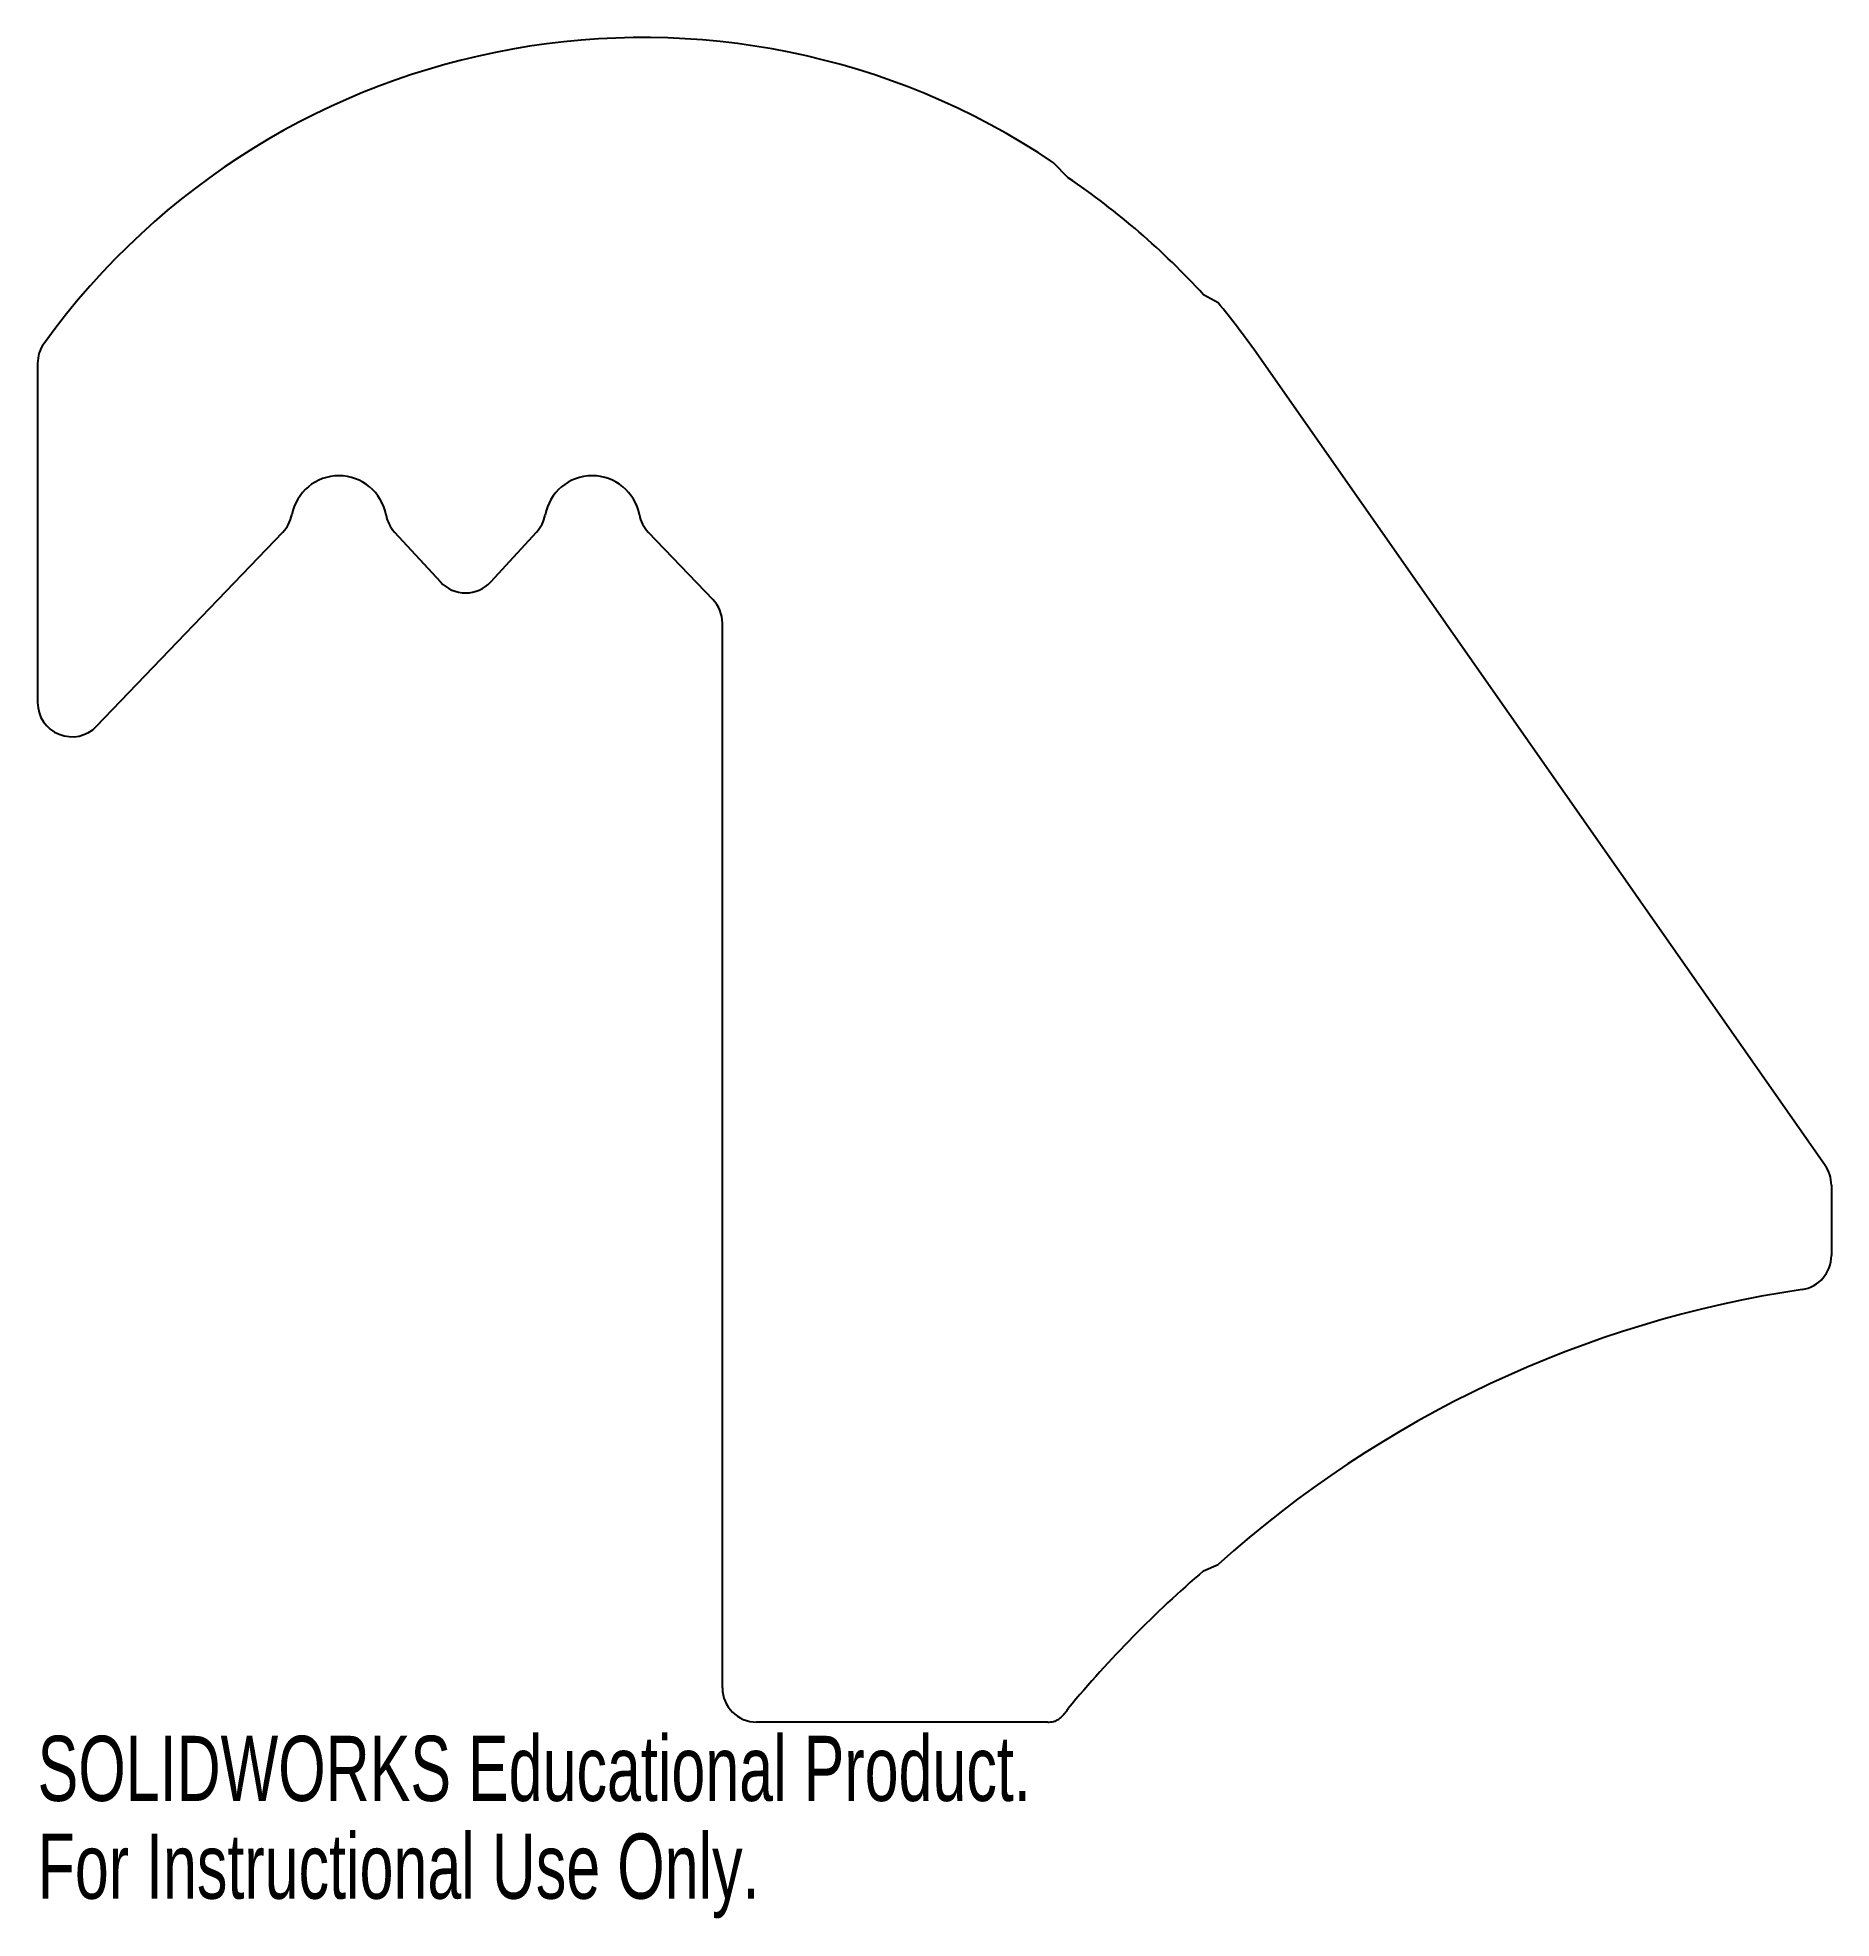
# Model space of a CAD drawing. Header units: inches. Extents: x -3 to 2.24, y -0.57 to 4.92.
import ezdxf

# ---------------------------------------------------------------- set-up
doc = ezdxf.new("R2010")
doc.units = ezdxf.units.IN
doc.header["$MEASUREMENT"] = 0
doc.styles.add('SLDTEXTSTYLE0', font='TXT', dxfattribs={"width": 0.7})

msp = doc.modelspace()

# ---------------------------------------------------------------- linework, layer by layer
at = {"color": 7, "linetype": 'Continuous', "lineweight": 25}
for p, q in [((0.01, 4.5105), (-0.0325, 4.5543)), ((0.4481, 4.1447), (0.4057, 4.1686)), ((-3, 3.9681), (-3, 2.9777)), ((2.2212, 1.6258), (0.5588, 4)), ((-2.8279, 2.9085), (-2.2837, 3.4753)), ((-1.9575, 3.4756), (-1.8236, 3.33)), ((-1.6764, 3.33), (-1.5425, 3.4756)), ((-1.2163, 3.4753), (-1.0279, 3.279)), ((-1, 0.1), (-1, 3.2098)), ((2.2393, 1.5685), (2.2393, 1.3624)), ((0.4057, 0.4421), (0.4481, 0.4605)), ((-0.0493, 0), (-0.9, 0))]:
    msp.add_line(p, q, dxfattribs=at)
for centre, radius, start, end in [((-1.2334, 2.763), 2.1567, 56.1621, 144.131), ((-1.2531, 2.649), 2.2496, 42.493, 55.8433), ((-1.2078, 2.763), 2.1567, 35, 39.842), ((-2.9, 3.9681), 0.1, 144.131, 180), ((-2.12, 3.5), 0.14, 10.389, 169.2946), ((-1.38, 3.5), 0.14, 10.7054, 169.611), ((-2.3558, 3.5446), 0.1, 316.1691, 349.2946), ((-1.8839, 3.5433), 0.1, 190.389, 222.6141), ((-1.6161, 3.5433), 0.1, 317.3859, 349.611), ((-1.1442, 3.5446), 0.1, 190.7054, 223.8309), ((-1.75, 3.3977), 0.1, 222.6141, 317.3859), ((-1.1, 3.2098), 0.1, 0, 43.8309), ((-2.9, 2.9777), 0.1, 180, 316.1691), ((2.1393, 1.5685), 0.1, 360, 35), ((2.1393, 1.3624), 0.1, 278.4433, 0), ((2.6339, -1.9694), 3.2683, 98.4433, 131.9728), ((2.5926, -2.1043), 3.3566, 130.6569, 140.3015), ((-0.9, 0.1), 0.1, 180, 270), ((-0.0493, 0.1), 0.1, 270, 279.7169)]:
    msp.add_arc(centre, radius, start, end, dxfattribs=at)
msp.add_open_spline([(-0.0325, 0.0014), (-0.031, 0.002), (-0.028, 0.0031), (-0.0237, 0.0052), (-0.0195, 0.0076), (-0.0154, 0.0104), (-0.0114, 0.0136), (-0.0076, 0.0171), (-0.0038, 0.0209), (-0.0002, 0.0251), (0.0033, 0.0297), (0.0068, 0.0345), (0.0089, 0.038), (0.01, 0.0398)], degree=3, knots=[0, 0, 0, 0, 0.081164, 0.163008, 0.246004, 0.330608, 0.417247, 0.506324, 0.598204, 0.693223, 0.791686, 0.893863, 1, 1, 1, 1], dxfattribs=at)

# ---------------------------------------------------------------- texts
at = {"color": 7, "linetype": 'Continuous', "char_height": 0.1903, "attachment_point": 1, "style": 'SLDTEXTSTYLE0'}
for s, insert in [('SOLIDWORKS Educational Product.', (-3, -0.0401)), ('For Instructional Use Only.', (-3, -0.3256))]:
    msp.add_mtext(s, dxfattribs=dict(at, insert=insert))

doc.saveas('drawing.dxf')
